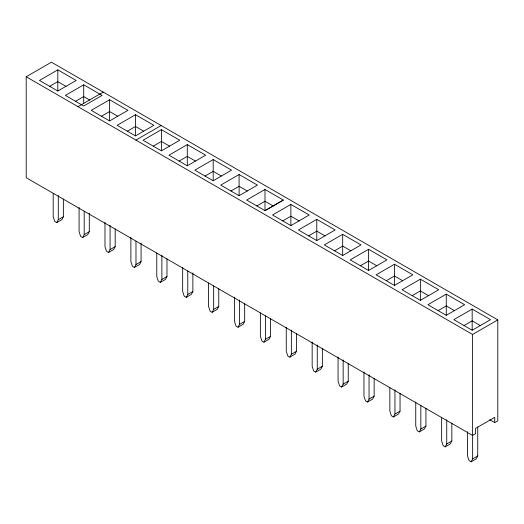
<?xml version="1.0" encoding="UTF-8"?>
<svg xmlns="http://www.w3.org/2000/svg" width="524" height="524" viewBox="0 0 524 524"><rect width="100%" height="100%" fill="white"/><g stroke="black" fill="none" stroke-linecap="round" stroke-linejoin="round"><path stroke-width="0.79" d="M187.297 144.611L168.951 155.202L187.297 165.8L205.65 155.202L187.297 144.611L187.297 165.65M368.582 249.267L350.229 259.865L368.582 270.463L386.928 259.865L368.582 249.267L368.582 270.312M53.193 193.343L53.193 216.733L54.719 221.403L56.756 222.582L58.288 219.68L58.288 195.478M63.384 198.989L63.384 216.733L61.858 219.641L56.756 222.582M79.085 207.484L79.085 231.687L80.617 236.357L82.654 237.536L84.187 234.628L84.187 211.238M89.283 213.13L89.283 231.687L87.75 234.588L82.654 237.536M104.983 222.438L104.983 246.64L106.516 251.31L108.553 252.489L110.079 249.581L110.079 225.379M115.182 228.89L115.182 246.64L113.649 249.542L108.553 252.489M130.882 237.385L130.882 261.587L132.408 266.257L134.452 267.437L135.978 264.535L135.978 241.138M141.074 243.038L141.074 261.587L139.548 264.496L134.452 267.437M156.781 253.144L156.781 276.541L158.307 281.211L160.344 282.39L161.877 279.482L161.877 255.286M166.973 258.791L166.973 276.541L165.446 279.443L160.344 282.39M182.673 267.292L182.673 291.495L184.206 296.165L186.243 297.344L187.775 294.436L187.775 271.039M192.871 272.938L192.871 291.495L191.339 294.396L186.243 297.344M208.572 283.052L208.572 306.442L210.098 311.112L212.141 312.291L213.668 309.389L213.668 285.993M218.77 288.698L218.77 306.442L217.237 309.35L212.141 312.291M234.47 297.193L234.47 321.395L235.997 326.066L238.04 327.245L239.566 324.336L239.566 300.141M244.662 303.645L244.662 321.395L243.136 324.297L238.04 327.245M260.363 312.952L260.363 336.349L261.895 341.019L263.932 342.198L265.465 339.29L265.465 315.893M270.561 318.599L270.561 336.349L269.035 339.251L263.932 342.198M286.261 327.1L286.261 351.296L287.794 355.966L289.831 357.145L291.357 354.244L291.357 330.041M296.46 333.552L296.46 351.296L294.927 354.204L289.831 357.145M312.16 342.048L312.16 366.25L313.686 370.92L315.73 372.099L317.256 369.191L317.256 344.995M322.358 348.499L322.358 366.25L320.826 369.158L315.73 372.099M338.059 357.001L338.059 381.203L339.585 385.874L341.622 387.053L343.154 384.144L343.154 359.942M348.25 363.453L348.25 381.203L346.724 384.105L341.622 387.053M363.951 371.955L363.951 396.151L365.483 400.821L367.521 402L369.053 399.098L369.053 374.896M374.149 378.407L374.149 396.151L372.616 399.059L367.521 402M389.849 387.708L389.849 411.104L391.382 415.774L393.419 416.953L394.945 414.045L394.945 389.849M400.048 393.354L400.048 411.104L398.515 414.012L393.419 416.953M415.748 401.856L415.748 426.058L417.274 430.728L419.318 431.907L420.844 428.999L420.844 405.602M425.94 408.307L425.94 426.058L424.414 428.959L419.318 431.907M441.647 417.615L441.647 441.005L443.173 445.675L445.21 446.854L446.743 443.952L446.743 419.75M451.839 423.261L451.839 441.005L450.312 443.913L445.21 446.854M467.539 431.756L467.539 455.959L469.072 460.629L471.109 461.808L472.641 458.9L472.563 334.469L26.2 76.759L26.2 177.715L472.563 435.424L475.622 433.656L475.622 428.383L494.741 417.346L494.741 422.619L497.8 420.851L497.8 319.902L51.437 62.192L26.2 76.759M477.737 426.916L477.737 455.959L476.205 458.867L471.109 461.808M57.817 69.849L39.464 80.447L57.817 91.038L76.17 80.447L57.817 69.849L57.817 90.894M49.656 86.336L57.817 81.626L65.972 86.336M83.716 84.803L65.362 95.401L83.716 105.992L102.062 95.401L83.716 84.803L83.716 103.529M75.554 101.283L83.716 96.573L89.827 100.104M77.991 106.667L103.228 92.093M109.608 99.757L91.255 110.348L109.608 120.946L127.961 110.348L109.608 99.757L109.608 120.795M101.453 116.236L109.608 111.527L117.762 116.236M135.506 114.704L117.153 125.302L135.506 135.899L153.859 125.302L135.506 114.704L135.506 135.749M127.352 131.19L135.506 126.481L143.661 131.19M135.906 140.098L161.137 125.531M161.405 129.657L143.052 140.255L161.405 150.847L179.758 140.255L161.405 129.657L161.405 150.702M153.244 146.137L161.405 141.428L169.56 146.137M58.288 219.68L63.384 216.733M179.143 161.091L187.297 156.381L195.459 161.091M213.196 159.558L194.843 170.156L213.196 180.754L231.549 170.156L213.196 159.558L213.196 180.603M84.187 234.628L89.283 231.687M205.041 176.044L213.196 171.335L221.351 176.044M239.095 174.512L220.742 185.11L239.095 195.701L257.448 185.11L239.095 174.512L239.095 195.557M110.079 249.581L115.182 246.64M230.94 190.991L239.095 186.282L247.249 190.991M264.993 189.465L246.64 200.057L264.993 210.655L283.34 200.057L264.993 189.465L264.993 210.504M135.978 264.535L141.074 261.587M256.832 205.945L264.993 201.236L273.148 205.945M264.993 210.655L283.34 200.057M290.886 204.412L272.539 215.01L290.886 225.608L309.239 215.01L290.886 204.412L290.886 225.458M161.877 279.482L166.973 276.541M282.731 220.899L290.886 216.189L299.047 220.899M316.784 219.366L298.431 229.964L316.784 240.555L335.137 229.964L316.784 219.366L316.784 240.411M187.775 294.436L192.871 291.495M308.629 235.846L316.784 231.136L324.939 235.846M342.683 234.32L324.33 244.911L342.683 255.509L361.036 244.911L342.683 234.32L342.683 255.358M213.668 309.389L218.77 306.442M334.528 250.799L342.683 246.09L350.838 250.799M239.566 324.336L244.662 321.395M360.42 265.753L368.582 261.044L376.736 265.753M394.474 264.22L376.121 274.818L394.474 285.41L412.827 274.818L394.474 264.22L394.474 285.266M265.465 339.29L270.561 336.349M386.319 280.7L394.474 275.991L402.635 280.7M420.372 279.174L402.019 289.765L420.372 300.363L438.726 289.765L420.372 279.174L420.372 300.213M291.357 354.244L296.46 351.296M412.218 295.654L420.372 290.944L428.527 295.654M446.271 294.121L427.918 304.719L446.271 315.317L464.624 304.719L446.271 294.121L446.271 315.166M317.256 369.191L322.358 366.25M438.116 310.608L446.271 305.898L454.426 310.608M472.17 309.075L453.817 319.673L472.17 330.264L490.516 319.673L472.17 309.075L472.17 330.12M343.154 384.144L348.25 381.203M464.009 325.555L472.17 320.845L480.325 325.555M472.563 334.469L497.8 319.902M369.053 399.098L374.149 396.151M394.945 414.045L400.048 411.104M420.844 428.999L425.94 426.058M446.743 443.952L451.839 441.005M472.641 458.9L477.737 455.959M489.783 419.757L494.741 422.619"/></g></svg>
